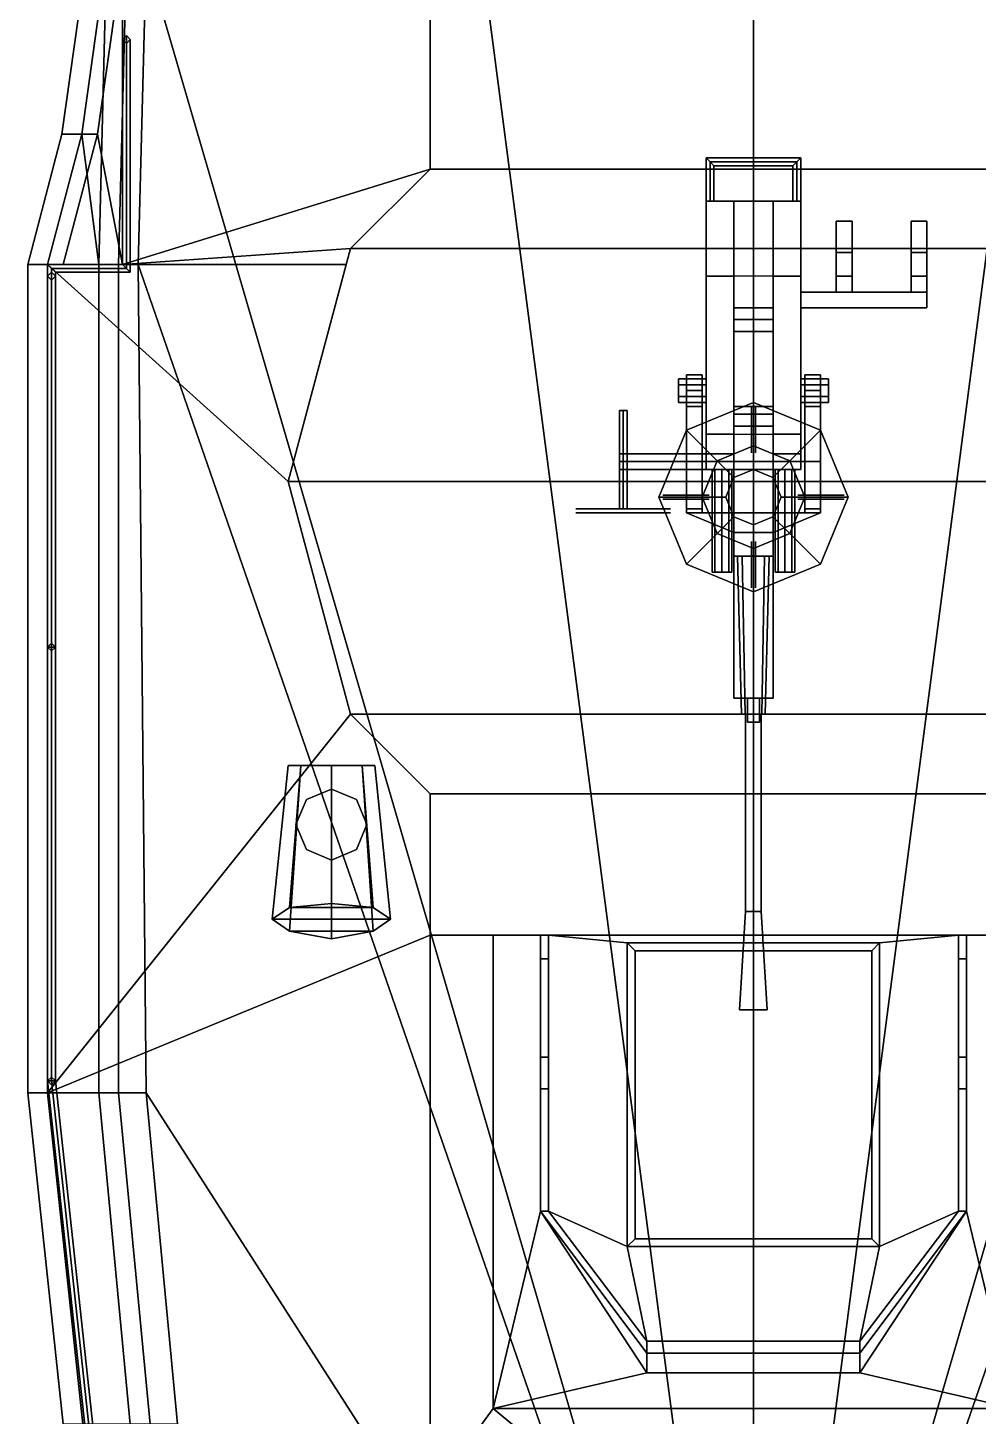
# Model space of a CAD drawing. Header units: millimetres. Extents: x -1.8 to 1.8, y -7.4 to 10.2.
# Drawn here: x -1.84 to 0.57, y -4.04 to -0.52 of the extents above; entities that cross this region are included whole.
import ezdxf

# ---------------------------------------------------------------- set-up
doc = ezdxf.new("R2010")
doc.units = ezdxf.units.MM
for name, color, linetype in [('barrel', 1, 'Continuous'), ('deck', 2, 'Continuous'), ('railings', 6, 'Continuous'), ('sleeve', 5, 'Continuous'), ('superstructure', 3, 'Continuous'), ('turret', 2, 'Continuous')]:
    doc.layers.add(name, color=color, linetype=linetype)

msp = doc.modelspace()

# ---------------------------------------------------------------- linework, layer by layer
for points in [[(0, 6.85, -0.4), (0, -5.62, -0.63), (0, -5.62, -0.63), (-1.39, 5.03, -0.35)], [(0, -5.62, -0.63), (0, -5.62, -0.63), (0, 6.85, -0.4), (1.39, 5.03, -0.35)], [(-1.39, 5.03, -0.35), (0, -5.62, -0.63), (0, -5.62, -0.63), (-1.54, -0.34, -0.31)], [(0, -5.62, -0.63), (0, -5.62, -0.63), (1.39, 5.03, -0.35), (1.54, -0.34, -0.31)], [(-1.69, -0.34, 0.71), (-1.7533, -0.79, 0.82), (-1.7033, -0.79, 0.85), (-1.64, -0.34, 0.74)], [(-1.69, -0.34, 0.68), (-1.7533, -0.79, 0.79), (-1.7533, -0.79, 0.82), (-1.69, -0.34, 0.71)], [(-1.64, -0.34, 0.65), (-1.7033, -0.79, 0.76), (-1.7533, -0.79, 0.79), (-1.69, -0.34, 0.68)], [(-1.64, -0.34, 0.65), (-1.66, -1.12, 0.65), (-1.66, -1.12, 0.65), (-1.7033, -0.79, 0.76)], [(-1.7033, -0.79, 0.85), (-1.6633, -0.79, 0.85), (-1.6, -0.34, 0.74), (-1.64, -0.34, 0.74)], [(-1.6633, -0.79, 0.85), (-1.6, -1.12, 0.74), (-1.6, -0.34, 0.74)], [(-1.64, -0.34, 0.65), (-1.59, -0.34), (-1.61, -1.12), (-1.66, -1.12, 0.65)], [(-1.59, -0.34), (-1.54, -0.34, -0.31), (-1.56, -1.12, -0.3), (-1.61, -1.12)], [(-1.54, -0.34, -0.31), (0, -5.62, -0.63), (0, -5.62, -0.63), (-1.56, -1.12, -0.3)], [(0, -5.62, -0.63), (0, -5.62, -0.63), (1.54, -0.34, -0.31), (1.56, -1.12, -0.3)], [(-1.7533, -0.79, 0.82), (-1.84, -1.12, 1.04), (-1.79, -1.12, 1.07), (-1.7033, -0.79, 0.85)], [(-1.7033, -0.79, 0.76), (-1.79, -1.12, 0.98), (-1.84, -1.12, 1.01), (-1.7533, -0.79, 0.79)], [(-1.7533, -0.79, 0.79), (-1.84, -1.12, 1.01), (-1.84, -1.12, 1.04), (-1.7533, -0.79, 0.82)], [(-1.7033, -0.79, 0.76), (-1.66, -1.12, 0.65), (-1.66, -1.12, 0.65), (-1.79, -1.12, 0.98)], [(-1.79, -1.12, 1.07), (-1.75, -1.12, 1.07), (-1.6633, -0.79, 0.85), (-1.7033, -0.79, 0.85)], [(-1.75, -1.12, 1.07), (-1.6, -1.12, 0.74), (-1.6, -1.12, 0.74), (-1.6633, -0.79, 0.85)], [(-1.84, -1.12, 1.04), (-1.84, -3.22, 1.04), (-1.79, -3.22, 1.07), (-1.79, -1.12, 1.07)], [(-1.84, -1.12, 1.01), (-1.84, -3.22, 1.01), (-1.84, -3.22, 1.04), (-1.84, -1.12, 1.04)], [(-1.79, -1.12, 0.98), (-1.79, -3.22, 0.98), (-1.84, -3.22, 1.01), (-1.84, -1.12, 1.01)], [(-1.66, -1.12, 0.65), (-1.66, -3.22, 0.65), (-1.79, -3.22, 0.98), (-1.79, -1.12, 0.98)], [(-1.61, -1.12), (-1.61, -3.22), (-1.66, -3.22, 0.65), (-1.66, -1.12, 0.65)], [(-1.56, -1.12, -0.3), (-1.54, -3.22, -0.17), (-1.61, -3.22), (-1.61, -1.12)], [(0, -5.62, -0.63), (0, -5.62, -0.63), (-1.54, -3.22, -0.17), (-1.56, -1.12, -0.3)], [(1.54, -3.22, -0.17), (0, -5.62, -0.63), (0, -5.62, -0.63), (1.56, -1.12, -0.3)], [(-1.79, -3.22, 0.98), (-1.7, -4.06, 0.98), (-1.75, -4.06, 1.01), (-1.84, -3.22, 1.01)], [(-1.84, -3.22, 1.01), (-1.75, -4.06, 1.01), (-1.75, -4.06, 1.04), (-1.84, -3.22, 1.04)], [(-1.84, -3.22, 1.04), (-1.75, -4.06, 1.04), (-1.7, -4.06, 1.07), (-1.79, -3.22, 1.07)], [(-1.79, -3.22, 0.98), (-1.66, -3.22, 0.65), (-1.58, -4.06, 0.65), (-1.7, -4.06, 0.98)], [(-1.66, -3.22, 0.65), (-1.61, -3.22), (-1.53, -4.06), (-1.58, -4.06, 0.65)], [(-1.61, -3.22), (-1.54, -3.22, -0.17), (-1.46, -4.06, -0.12), (-1.53, -4.06)], [(-1.54, -3.22, -0.17), (0, -5.62, -0.63), (0, -5.62, -0.63), (-1.46, -4.06, -0.12)], [(0, -5.62, -0.63), (0, -5.62, -0.63), (1.54, -3.22, -0.17), (1.46, -4.06, -0.12)]]:
    msp.add_3dface(points)
at = {"layer": 'barrel'}
for points in [[(0, -2.26, 2.67), (-0.02, -2.26, 2.65), (-0.02, -2.76, 2.65), (0, -2.76, 2.67)], [(-0.02, -2.26, 2.65), (0, -2.26, 2.63), (0, -2.76, 2.63), (-0.02, -2.76, 2.65)], [(0.02, -2.26, 2.65), (0, -2.26, 2.67), (0, -2.76, 2.67), (0.02, -2.76, 2.65)], [(0, -2.26, 2.63), (0.02, -2.26, 2.65), (0.02, -2.76, 2.65), (0, -2.76, 2.63)], [(0, -2.76, 2.67), (-0.02, -2.76, 2.65), (-0.035, -3.01, 2.65), (0, -3.01, 2.685)], [(-0.02, -2.76, 2.65), (0, -2.76, 2.63), (0, -3.01, 2.615), (-0.035, -3.01, 2.65)], [(0.02, -2.76, 2.65), (0, -2.76, 2.67), (0, -3.01, 2.685), (0.035, -3.01, 2.65)], [(0, -2.76, 2.63), (0.02, -2.76, 2.65), (0.035, -3.01, 2.65), (0, -3.01, 2.615)], [(0, -3.01, 2.685), (-0.035, -3.01, 2.65), (0, -3.01, 2.615), (0.035, -3.01, 2.65)]]:
    msp.add_3dface(points, dxfattribs=at)
at = {"layer": 'deck'}
for points in [[(-0.82, -0.8781, 0.74), (-0.82, -0.34, 0.74), (-1.6, -0.34, 0.74), (-1.6, -1.12, 0.74)], [(-1.0219, -1.08, 0.74), (-0.82, -0.8781, 0.74), (-1.6, -1.12, 0.74)], [(-1.0326, -1.12, 0.74), (-1.0219, -1.08, 0.74), (-1.6, -1.12, 0.74)], [(-1.18, -1.67, 1.07), (-1.0326, -1.12, 1.07), (-1.79, -1.12, 1.07)], [(-1.0219, -2.26, 1.07), (-1.18, -1.67, 1.07), (-1.79, -1.12, 1.07), (-1.79, -3.22, 1.07)], [(-0.82, -2.82, 1.07), (-0.82, -2.4619, 1.07), (-1.0219, -2.26, 1.07), (-1.79, -3.22, 1.07)], [(-0.82, -4.24, 1.07), (-0.82, -2.82, 1.07), (-1.79, -3.22, 1.07), (-1.7, -4.06, 1.07)]]:
    msp.add_3dface(points, dxfattribs=at)
at = {"layer": 'railings'}
for points in [[(-1.6, -1.12, 1.72), (-1.59, -1.12, 1.73), (-1.59, -0.54, 1.39), (-1.6, -0.55, 1.38)], [(-1.59, -0.54, 0.74), (-1.6, -0.55, 0.74), (-1.6, -0.55, 1.38), (-1.59, -0.54, 1.39)], [(-1.59, -1.12, 1.71), (-1.6, -1.12, 1.72), (-1.6, -0.55, 1.38), (-1.59, -0.56, 1.37)], [(-1.6, -0.55, 0.74), (-1.59, -0.56, 0.74), (-1.59, -0.56, 1.37), (-1.6, -0.55, 1.38)], [(-1.59, -1.12, 1.73), (-1.58, -1.12, 1.72), (-1.58, -0.55, 1.38), (-1.59, -0.54, 1.39)], [(-1.58, -0.55, 0.74), (-1.59, -0.54, 0.74), (-1.59, -0.54, 1.39), (-1.58, -0.55, 1.38)], [(-1.58, -1.12, 1.72), (-1.59, -1.12, 1.71), (-1.59, -0.56, 1.37), (-1.58, -0.55, 1.38)], [(-1.59, -0.56, 0.74), (-1.58, -0.55, 0.74), (-1.58, -0.55, 1.38), (-1.59, -0.56, 1.37)], [(-1.6, -1.12, 1.72), (-1.59, -1.13, 1.71), (-1.78, -1.13, 1.71), (-1.79, -1.12, 1.72)], [(-1.59, -1.13, 1.73), (-1.6, -1.12, 1.72), (-1.79, -1.12, 1.72), (-1.78, -1.13, 1.73)], [(-1.78, -2.09, 1.71), (-1.79, -2.09, 1.72), (-1.79, -1.12, 1.72), (-1.78, -1.13, 1.71)], [(-1.79, -2.09, 1.72), (-1.78, -2.09, 1.73), (-1.78, -1.13, 1.73), (-1.79, -1.12, 1.72)], [(-1.6, -1.12, 1.72), (-1.59, -1.12, 1.71), (-1.59, -1.13, 1.71), (-1.6, -1.12, 1.72)], [(-1.59, -1.12, 1.73), (-1.6, -1.12, 1.72), (-1.6, -1.12, 1.72), (-1.59, -1.13, 1.73)], [(-1.59, -1.12, 1.71), (-1.58, -1.12, 1.72), (-1.58, -1.14, 1.72), (-1.59, -1.13, 1.71)], [(-1.58, -1.12, 1.72), (-1.59, -1.12, 1.73), (-1.59, -1.13, 1.73), (-1.58, -1.14, 1.72)], [(-1.78, -1.14, 1.07), (-1.79, -1.15, 1.07), (-1.79, -1.15, 1.72), (-1.78, -1.14, 1.72)], [(-1.79, -1.15, 1.07), (-1.78, -1.16, 1.07), (-1.78, -1.16, 1.72), (-1.79, -1.15, 1.72)], [(-1.59, -1.13, 1.71), (-1.58, -1.14, 1.72), (-1.77, -1.14, 1.72), (-1.78, -1.13, 1.71)], [(-1.58, -1.14, 1.72), (-1.59, -1.13, 1.73), (-1.78, -1.13, 1.73), (-1.77, -1.14, 1.72)], [(-1.77, -2.09, 1.72), (-1.78, -2.09, 1.71), (-1.78, -1.13, 1.71), (-1.77, -1.14, 1.72)], [(-1.78, -2.09, 1.73), (-1.77, -2.09, 1.72), (-1.77, -1.14, 1.72), (-1.78, -1.13, 1.73)], [(-1.77, -1.15, 1.07), (-1.78, -1.14, 1.07), (-1.78, -1.14, 1.72), (-1.77, -1.15, 1.72)], [(-1.78, -1.16, 1.07), (-1.77, -1.15, 1.07), (-1.77, -1.15, 1.72), (-1.78, -1.16, 1.72)], [(-1.78, -2.08, 1.07), (-1.79, -2.09, 1.07), (-1.79, -2.09, 1.72), (-1.78, -2.08, 1.72)], [(-1.79, -2.09, 1.07), (-1.78, -2.1, 1.07), (-1.78, -2.1, 1.72), (-1.79, -2.09, 1.72)], [(-1.78, -3.19, 1.71), (-1.79, -3.19, 1.72), (-1.79, -2.09, 1.72), (-1.78, -2.09, 1.71)], [(-1.79, -3.19, 1.72), (-1.78, -3.19, 1.73), (-1.78, -2.09, 1.73), (-1.79, -2.09, 1.72)], [(-1.77, -2.09, 1.07), (-1.78, -2.08, 1.07), (-1.78, -2.08, 1.72), (-1.77, -2.09, 1.72)], [(-1.78, -2.1, 1.07), (-1.77, -2.09, 1.07), (-1.77, -2.09, 1.72), (-1.78, -2.1, 1.72)], [(-1.77, -3.19, 1.72), (-1.78, -3.19, 1.71), (-1.78, -2.09, 1.71), (-1.77, -2.09, 1.72)], [(-1.78, -3.19, 1.73), (-1.77, -3.19, 1.72), (-1.77, -2.09, 1.72), (-1.78, -2.09, 1.73)], [(-1.78, -3.18, 1.07), (-1.79, -3.19, 1.07), (-1.79, -3.19, 1.72), (-1.78, -3.18, 1.72)], [(-1.79, -3.19, 1.07), (-1.78, -3.2, 1.07), (-1.78, -3.2, 1.72), (-1.79, -3.19, 1.72)], [(-1.68, -4.11, 1.71), (-1.69, -4.11, 1.72), (-1.79, -3.19, 1.72), (-1.78, -3.19, 1.71)], [(-1.69, -4.11, 1.72), (-1.68, -4.11, 1.73), (-1.78, -3.19, 1.73), (-1.79, -3.19, 1.72)], [(-1.77, -3.19, 1.07), (-1.78, -3.18, 1.07), (-1.78, -3.18, 1.72), (-1.77, -3.19, 1.72)], [(-1.78, -3.2, 1.07), (-1.77, -3.19, 1.07), (-1.77, -3.19, 1.72), (-1.78, -3.2, 1.72)], [(-1.67, -4.11, 1.72), (-1.68, -4.11, 1.71), (-1.78, -3.19, 1.71), (-1.77, -3.19, 1.72)], [(-1.68, -4.11, 1.73), (-1.67, -4.11, 1.72), (-1.77, -3.19, 1.72), (-1.78, -3.19, 1.73)]]:
    msp.add_3dface(points, dxfattribs=at)
at = {"layer": 'sleeve'}
for points in [[(-0.11, -0.86, 2.63), (-0.12, -0.85, 2.62), (-0.12, -0.96, 2.54), (-0.11, -0.96, 2.55)], [(-0.12, -0.85, 2.62), (-0.11, -0.86, 2.61), (-0.11, -0.96, 2.53), (-0.12, -0.96, 2.54)], [(0.11, -0.86, 2.63), (0.12, -0.85, 2.62), (-0.12, -0.85, 2.62), (-0.11, -0.86, 2.63)], [(0.12, -0.85, 2.62), (0.11, -0.86, 2.61), (-0.11, -0.86, 2.61), (-0.12, -0.85, 2.62)], [(-0.1, -0.87, 2.62), (-0.11, -0.86, 2.63), (-0.11, -0.96, 2.55), (-0.1, -0.96, 2.54)], [(-0.11, -0.86, 2.61), (-0.1, -0.87, 2.62), (-0.1, -0.96, 2.54), (-0.11, -0.96, 2.53)], [(0.1, -0.87, 2.62), (0.11, -0.86, 2.63), (-0.11, -0.86, 2.63), (-0.1, -0.87, 2.62)], [(0.11, -0.86, 2.61), (0.1, -0.87, 2.62), (-0.1, -0.87, 2.62), (-0.11, -0.86, 2.61)], [(0.11, -0.86, 2.63), (0.1, -0.87, 2.62), (0.1, -0.96, 2.54), (0.11, -0.96, 2.55)], [(0.1, -0.87, 2.62), (0.11, -0.86, 2.61), (0.11, -0.96, 2.53), (0.1, -0.96, 2.54)], [(0.12, -0.85, 2.62), (0.11, -0.86, 2.63), (0.11, -0.96, 2.55), (0.12, -0.96, 2.54)], [(0.11, -0.86, 2.61), (0.12, -0.85, 2.62), (0.12, -0.96, 2.54), (0.11, -0.96, 2.53)], [(-0.12, -0.96, 2.53), (-0.12, -1.64, 2.53), (-0.12, -1.64, 2.6), (-0.12, -0.96, 2.6)], [(0.12, -0.96, 2.69), (0.12, -0.96, 2.53), (-0.12, -0.96, 2.53), (-0.12, -0.96, 2.69)], [(0.12, -0.96, 2.53), (0.12, -1.64, 2.53), (-0.12, -1.64, 2.53), (-0.12, -0.96, 2.53)], [(-0.12, -0.96, 2.6), (-0.12, -1.15, 2.6), (-0.12, -1.15, 2.69), (-0.12, -0.96, 2.69)], [(-0.12, -0.96, 2.69), (-0.12, -1.15, 2.69), (-0.05, -1.15, 2.69), (-0.05, -0.96, 2.69)], [(-0.05, -0.96, 2.69), (-0.05, -1.64, 2.69), (0.05, -1.64, 2.69), (0.05, -0.96, 2.69)], [(0.05, -0.96, 2.69), (0.05, -1.15, 2.69), (0.12, -1.15, 2.69), (0.12, -0.96, 2.69)], [(0.12, -1.64, 2.6), (0.12, -1.64, 2.53), (0.12, -0.96, 2.53), (0.12, -0.96, 2.6)], [(0.12, -1.15, 2.69), (0.12, -1.15, 2.6), (0.12, -0.96, 2.6), (0.12, -0.96, 2.69)], [(0.21, -1.01, 2.79), (0.21, -1.09, 2.74), (0.21, -1.09, 2.8), (0.21, -1.01, 2.83)], [(0.25, -1.01, 2.83), (0.25, -1.01, 2.79), (0.21, -1.01, 2.79), (0.21, -1.01, 2.83)], [(0.25, -1.01, 2.79), (0.25, -1.09, 2.74), (0.21, -1.09, 2.74), (0.21, -1.01, 2.79)], [(0.21, -1.01, 2.83), (0.21, -1.09, 2.8), (0.25, -1.09, 2.8), (0.25, -1.01, 2.83)], [(0.25, -1.09, 2.8), (0.25, -1.09, 2.74), (0.25, -1.01, 2.79), (0.25, -1.01, 2.83)], [(0.44, -1.01, 2.83), (0.44, -1.01, 2.79), (0.4, -1.01, 2.79), (0.4, -1.01, 2.83)], [(0.44, -1.01, 2.79), (0.44, -1.09, 2.74), (0.4, -1.09, 2.74), (0.4, -1.01, 2.79)], [(0.4, -1.01, 2.79), (0.4, -1.09, 2.74), (0.4, -1.09, 2.8), (0.4, -1.01, 2.83)], [(0.4, -1.01, 2.83), (0.4, -1.09, 2.8), (0.44, -1.09, 2.8), (0.44, -1.01, 2.83)], [(0.44, -1.09, 2.8), (0.44, -1.09, 2.74), (0.44, -1.01, 2.79), (0.44, -1.01, 2.83)], [(0.21, -1.09, 2.74), (0.21, -1.15, 2.66), (0.21, -1.15, 2.73), (0.21, -1.09, 2.8)], [(0.25, -1.09, 2.74), (0.25, -1.15, 2.66), (0.21, -1.15, 2.66), (0.21, -1.09, 2.74)], [(0.21, -1.09, 2.8), (0.21, -1.15, 2.73), (0.25, -1.15, 2.73), (0.25, -1.09, 2.8)], [(0.25, -1.15, 2.73), (0.25, -1.15, 2.66), (0.25, -1.09, 2.74), (0.25, -1.09, 2.8)], [(0.44, -1.09, 2.74), (0.44, -1.15, 2.66), (0.4, -1.15, 2.66), (0.4, -1.09, 2.74)], [(0.4, -1.09, 2.74), (0.4, -1.15, 2.66), (0.4, -1.15, 2.73), (0.4, -1.09, 2.8)], [(0.4, -1.09, 2.8), (0.4, -1.15, 2.73), (0.44, -1.15, 2.73), (0.44, -1.09, 2.8)], [(0.44, -1.15, 2.73), (0.44, -1.15, 2.66), (0.44, -1.09, 2.74), (0.44, -1.09, 2.8)], [(-0.12, -1.15, 2.6), (-0.12, -1.55, 2.6), (0.12, -1.55, 2.6), (0.12, -1.15, 2.6)], [(-0.12, -1.15, 2.69), (-0.12, -1.15, 2.6), (-0.05, -1.15, 2.6), (-0.05, -1.15, 2.69)], [(-0.05, -1.15, 2.6), (-0.05, -1.55, 2.6), (-0.05, -1.5875, 2.69), (-0.05, -1.15, 2.69)], [(0.05, -1.15, 2.69), (0.05, -1.15, 2.6), (0.12, -1.15, 2.6), (0.12, -1.15, 2.69)], [(0.05, -1.5875, 2.69), (0.05, -1.55, 2.6), (0.05, -1.15, 2.6), (0.05, -1.15, 2.69)], [(0.21, -1.15, 2.66), (0.21, -1.19, 2.59), (0.21, -1.19, 2.66), (0.21, -1.15, 2.73)], [(0.25, -1.15, 2.66), (0.25, -1.19, 2.59), (0.21, -1.19, 2.59), (0.21, -1.15, 2.66)], [(0.21, -1.15, 2.73), (0.21, -1.19, 2.66), (0.25, -1.19, 2.66), (0.25, -1.15, 2.73)], [(0.25, -1.19, 2.66), (0.25, -1.19, 2.59), (0.25, -1.15, 2.66), (0.25, -1.15, 2.73)], [(0.44, -1.15, 2.66), (0.44, -1.19, 2.59), (0.4, -1.19, 2.59), (0.4, -1.15, 2.66)], [(0.4, -1.15, 2.66), (0.4, -1.19, 2.59), (0.4, -1.19, 2.66), (0.4, -1.15, 2.73)], [(0.4, -1.15, 2.73), (0.4, -1.19, 2.66), (0.44, -1.19, 2.66), (0.44, -1.15, 2.73)], [(0.44, -1.19, 2.66), (0.44, -1.19, 2.59), (0.44, -1.15, 2.66), (0.44, -1.15, 2.73)], [(0.4, -1.19, 2.66), (0.4, -1.19, 2.59), (0.12, -1.19, 2.59), (0.12, -1.19, 2.66)], [(0.44, -1.19, 2.59), (0.44, -1.23, 2.59), (0.12, -1.23, 2.59), (0.12, -1.19, 2.59)], [(0.12, -1.19, 2.66), (0.12, -1.23, 2.66), (0.44, -1.23, 2.66), (0.44, -1.19, 2.66)], [(0.44, -1.23, 2.66), (0.44, -1.23, 2.59), (0.44, -1.19, 2.59), (0.44, -1.19, 2.66)], [(-0.05, -1.23, 2.69), (-0.05, -1.48, 2.69), (-0.05, -1.48, 2.78), (-0.05, -1.23, 2.78)], [(0.05, -1.23, 2.78), (0.05, -1.23, 2.69), (-0.05, -1.23, 2.69), (-0.05, -1.23, 2.78)], [(-0.05, -1.23, 2.78), (-0.05, -1.48, 2.78), (-0.05, -1.5, 2.87), (-0.05, -1.26, 2.91)], [(0.05, -1.26, 2.91), (0.05, -1.23, 2.78), (-0.05, -1.23, 2.78), (-0.05, -1.26, 2.91)], [(0.05, -1.48, 2.78), (0.05, -1.48, 2.69), (0.05, -1.23, 2.69), (0.05, -1.23, 2.78)], [(0.05, -1.5, 2.87), (0.05, -1.48, 2.78), (0.05, -1.23, 2.78), (0.05, -1.26, 2.91)], [(0.12, -1.23, 2.66), (0.12, -1.23, 2.59), (0.44, -1.23, 2.59), (0.44, -1.23, 2.66)], [(-0.05, -1.26, 2.91), (-0.05, -1.5, 2.87), (-0.05, -1.53, 2.97), (-0.05, -1.29, 3.03)], [(0.05, -1.29, 3.03), (0.05, -1.26, 2.91), (-0.05, -1.26, 2.91), (-0.05, -1.29, 3.03)], [(0.05, -1.53, 2.97), (0.05, -1.5, 2.87), (0.05, -1.26, 2.91), (0.05, -1.29, 3.03)], [(-0.05, -1.29, 3.03), (-0.05, -1.53, 2.97), (0.05, -1.53, 2.97), (0.05, -1.29, 3.03)], [(-0.12, -1.425, 2.676), (-0.12, -1.41, 2.65), (-0.19, -1.41, 2.65), (-0.19, -1.425, 2.676)], [(-0.12, -1.41, 2.65), (-0.12, -1.425, 2.624), (-0.19, -1.425, 2.624), (-0.19, -1.41, 2.65)], [(-0.19, -1.455, 2.676), (-0.19, -1.425, 2.676), (-0.19, -1.41, 2.65), (-0.19, -1.47, 2.65)], [(-0.19, -1.47, 2.65), (-0.19, -1.41, 2.65), (-0.19, -1.425, 2.624), (-0.19, -1.455, 2.624)], [(-0.12, -1.455, 2.676), (-0.12, -1.425, 2.676), (-0.19, -1.425, 2.676), (-0.19, -1.455, 2.676)], [(-0.12, -1.425, 2.624), (-0.12, -1.455, 2.624), (-0.19, -1.455, 2.624), (-0.19, -1.425, 2.624)], [(0.12, -1.425, 2.624), (0.12, -1.41, 2.65), (0.19, -1.41, 2.65), (0.19, -1.425, 2.624)], [(0.12, -1.41, 2.65), (0.12, -1.425, 2.676), (0.19, -1.425, 2.676), (0.19, -1.41, 2.65)], [(0.12, -1.455, 2.624), (0.12, -1.425, 2.624), (0.19, -1.425, 2.624), (0.19, -1.455, 2.624)], [(0.12, -1.425, 2.676), (0.12, -1.455, 2.676), (0.19, -1.455, 2.676), (0.19, -1.425, 2.676)], [(0.19, -1.41, 2.65), (0.19, -1.47, 2.65), (0.19, -1.455, 2.624), (0.19, -1.425, 2.624)], [(0.19, -1.425, 2.676), (0.19, -1.455, 2.676), (0.19, -1.47, 2.65), (0.19, -1.41, 2.65)], [(-0.12, -1.47, 2.65), (-0.12, -1.455, 2.676), (-0.19, -1.455, 2.676), (-0.19, -1.47, 2.65)], [(-0.12, -1.455, 2.624), (-0.12, -1.47, 2.65), (-0.19, -1.47, 2.65), (-0.19, -1.455, 2.624)], [(0.12, -1.47, 2.65), (0.12, -1.455, 2.624), (0.19, -1.455, 2.624), (0.19, -1.47, 2.65)], [(0.12, -1.455, 2.676), (0.12, -1.47, 2.65), (0.19, -1.47, 2.65), (0.19, -1.455, 2.676)], [(-0.33, -1.49, 2.71), (-0.34, -1.49, 2.7), (-0.34, -1.74, 2.7), (-0.33, -1.74, 2.71)], [(-0.34, -1.49, 2.7), (-0.33, -1.49, 2.69), (-0.33, -1.74, 2.69), (-0.34, -1.74, 2.7)], [(-0.32, -1.49, 2.7), (-0.33, -1.49, 2.71), (-0.33, -1.74, 2.71), (-0.32, -1.74, 2.7)], [(-0.33, -1.49, 2.69), (-0.32, -1.49, 2.7), (-0.32, -1.74, 2.7), (-0.33, -1.74, 2.69)], [(-0.05, -1.48, 2.78), (-0.05, -1.48, 2.69), (0.05, -1.48, 2.69), (0.05, -1.48, 2.78)], [(-0.05, -1.5, 2.87), (-0.05, -1.48, 2.78), (0.05, -1.48, 2.78), (0.05, -1.5, 2.87)], [(-0.05, -1.53, 2.97), (-0.05, -1.5, 2.87), (0.05, -1.5, 2.87), (0.05, -1.53, 2.97)], [(-0.12, -1.55, 2.6), (-0.12, -1.64, 2.6), (-0.12, -1.64, 2.72), (-0.12, -1.6, 2.72)], [(-0.05, -1.6, 2.72), (-0.05, -1.55, 2.6), (-0.12, -1.55, 2.6), (-0.12, -1.6, 2.72)], [(0.12, -1.6, 2.72), (0.12, -1.55, 2.6), (0.05, -1.55, 2.6), (0.05, -1.6, 2.72)], [(0.12, -1.64, 2.72), (0.12, -1.64, 2.6), (0.12, -1.55, 2.6), (0.12, -1.6, 2.72)], [(-0.12, -1.62, 2.72), (-0.12, -1.6, 2.7), (-0.34, -1.6, 2.7), (-0.34, -1.62, 2.72)], [(-0.12, -1.6, 2.7), (-0.12, -1.62, 2.68), (-0.34, -1.62, 2.68), (-0.34, -1.6, 2.7)], [(-0.12, -1.6, 2.72), (-0.12, -1.64, 2.72), (-0.05, -1.64, 2.72), (-0.05, -1.6, 2.72)], [(-0.05, -1.64, 2.72), (-0.05, -1.64, 2.69), (-0.05, -1.5875, 2.69), (-0.05, -1.6, 2.72)], [(0.05, -1.5875, 2.69), (0.05, -1.64, 2.69), (0.05, -1.64, 2.72), (0.05, -1.6, 2.72)], [(0.05, -1.6, 2.72), (0.05, -1.64, 2.72), (0.12, -1.64, 2.72), (0.12, -1.6, 2.72)], [(-0.12, -1.64, 2.7), (-0.12, -1.62, 2.72), (-0.34, -1.62, 2.72), (-0.34, -1.64, 2.7)], [(-0.12, -1.62, 2.68), (-0.12, -1.64, 2.7), (-0.34, -1.64, 2.7), (-0.34, -1.62, 2.68)], [(-0.32, -1.64, 2.7), (-0.32, -1.62, 2.68), (-0.34, -1.62, 2.68), (-0.34, -1.64, 2.7)], [(-0.05, -1.64, 2.69), (-0.12, -1.64, 2.53), (0.12, -1.64, 2.53), (0.05, -1.64, 2.69)], [(-0.12, -1.64, 2.72), (-0.12, -1.64, 2.53), (-0.05, -1.64, 2.69), (-0.05, -1.64, 2.72)], [(-0.0977, -1.64, 2.5877), (-0.105, -1.64, 2.57), (-0.105, -1.9, 2.57), (-0.0977, -1.9, 2.5877)], [(-0.105, -1.64, 2.57), (-0.0977, -1.64, 2.5523), (-0.0977, -1.9, 2.5523), (-0.105, -1.9, 2.57)], [(-0.08, -1.64, 2.595), (-0.0977, -1.64, 2.5877), (-0.0977, -1.9, 2.5877), (-0.08, -1.9, 2.595)], [(-0.0977, -1.64, 2.5523), (-0.08, -1.64, 2.545), (-0.08, -1.9, 2.545), (-0.0977, -1.9, 2.5523)], [(-0.0623, -1.64, 2.5877), (-0.08, -1.64, 2.595), (-0.08, -1.9, 2.595), (-0.0623, -1.9, 2.5877)], [(-0.08, -1.64, 2.545), (-0.0623, -1.64, 2.5523), (-0.0623, -1.9, 2.5523), (-0.08, -1.9, 2.545)], [(-0.055, -1.64, 2.57), (-0.0623, -1.64, 2.5877), (-0.0623, -1.9, 2.5877), (-0.055, -1.9, 2.57)], [(-0.0623, -1.64, 2.5523), (-0.055, -1.64, 2.57), (-0.055, -1.9, 2.57), (-0.0623, -1.9, 2.5523)], [(-0.05, -1.64, 2.53), (-0.05, -2.22, 2.57), (-0.05, -2.22, 2.63), (-0.05, -1.64, 2.63)], [(0.05, -1.64, 2.53), (0.05, -2.22, 2.57), (-0.05, -2.22, 2.57), (-0.05, -1.64, 2.53)], [(-0.05, -1.64, 2.63), (-0.05, -2.22, 2.63), (0.05, -2.22, 2.63), (0.05, -1.64, 2.63)], [(-0.05, -1.64, 2.63), (-0.05, -1.86, 2.63), (-0.05, -1.86, 2.69), (-0.05, -1.64, 2.69)], [(0.05, -1.64, 2.69), (0.05, -1.64, 2.63), (-0.05, -1.64, 2.63), (-0.05, -1.64, 2.69)], [(0.05, -1.64, 2.63), (0.05, -1.86, 2.63), (-0.05, -1.86, 2.63), (-0.05, -1.64, 2.63)], [(-0.05, -1.64, 2.69), (-0.05, -1.86, 2.69), (0.05, -1.86, 2.69), (0.05, -1.64, 2.69)], [(0.05, -1.64, 2.72), (0.05, -1.64, 2.69), (0.12, -1.64, 2.53), (0.12, -1.64, 2.72)], [(0.05, -2.22, 2.63), (0.05, -2.22, 2.57), (0.05, -1.64, 2.53), (0.05, -1.64, 2.63)], [(0.05, -1.86, 2.69), (0.05, -1.86, 2.63), (0.05, -1.64, 2.63), (0.05, -1.64, 2.69)], [(0.0623, -1.64, 2.5877), (0.055, -1.64, 2.57), (0.055, -1.9, 2.57), (0.0623, -1.9, 2.5877)], [(0.055, -1.64, 2.57), (0.0623, -1.64, 2.5523), (0.0623, -1.9, 2.5523), (0.055, -1.9, 2.57)], [(0.08, -1.64, 2.595), (0.0623, -1.64, 2.5877), (0.0623, -1.9, 2.5877), (0.08, -1.9, 2.595)], [(0.0623, -1.64, 2.5523), (0.08, -1.64, 2.545), (0.08, -1.9, 2.545), (0.0623, -1.9, 2.5523)], [(0.0977, -1.64, 2.5877), (0.08, -1.64, 2.595), (0.08, -1.9, 2.595), (0.0977, -1.9, 2.5877)], [(0.08, -1.64, 2.545), (0.0977, -1.64, 2.5523), (0.0977, -1.9, 2.5523), (0.08, -1.9, 2.545)], [(0.105, -1.64, 2.57), (0.0977, -1.64, 2.5877), (0.0977, -1.9, 2.5877), (0.105, -1.9, 2.57)], [(0.0977, -1.64, 2.5523), (0.105, -1.64, 2.57), (0.105, -1.9, 2.57), (0.0977, -1.9, 2.5523)], [(-0.4149, -1.74, 2.8849), (-0.33, -1.74, 2.68), (-0.4149, -1.74, 2.7151), (-0.45, -1.74, 2.8)], [(-0.4149, -1.75, 2.8849), (-0.45, -1.75, 2.8), (-0.4149, -1.75, 2.7151), (-0.33, -1.75, 2.92)], [(-0.33, -1.74, 2.92), (-0.2451, -1.74, 2.7151), (-0.33, -1.74, 2.68), (-0.4149, -1.74, 2.8849)], [(-0.33, -1.75, 2.92), (-0.4149, -1.75, 2.7151), (-0.33, -1.75, 2.68), (-0.2451, -1.75, 2.8849)], [(-0.2451, -1.74, 2.8849), (-0.21, -1.74, 2.8), (-0.2451, -1.74, 2.7151), (-0.33, -1.74, 2.92)], [(-0.2451, -1.75, 2.8849), (-0.33, -1.75, 2.68), (-0.2451, -1.75, 2.7151), (-0.21, -1.75, 2.8)], [(-0.05, -1.86, 2.69), (-0.05, -1.86, 2.63), (0.05, -1.86, 2.63), (0.05, -1.86, 2.69)], [(-0.0283, -1.86, 2.6783), (-0.04, -1.86, 2.65), (-0.03, -2.26, 2.65), (-0.0212, -2.26, 2.6712)], [(-0.04, -1.86, 2.65), (-0.0283, -1.86, 2.6217), (-0.0212, -2.26, 2.6288), (-0.03, -2.26, 2.65)], [(0, -1.86, 2.69), (-0.0283, -1.86, 2.6783), (-0.0212, -2.26, 2.6712), (0, -2.26, 2.68)], [(-0.0283, -1.86, 2.6217), (0, -1.86, 2.61), (0, -2.26, 2.62), (-0.0212, -2.26, 2.6288)], [(0.0283, -1.86, 2.6783), (0, -1.86, 2.69), (0, -2.26, 2.68), (0.0212, -2.26, 2.6712)], [(0, -1.86, 2.61), (0.0283, -1.86, 2.6217), (0.0212, -2.26, 2.6288), (0, -2.26, 2.62)], [(0.04, -1.86, 2.65), (0.0283, -1.86, 2.6783), (0.0212, -2.26, 2.6712), (0.03, -2.26, 2.65)], [(0.0283, -1.86, 2.6217), (0.04, -1.86, 2.65), (0.03, -2.26, 2.65), (0.0212, -2.26, 2.6288)], [(-0.08, -1.9, 2.595), (-0.0977, -1.9, 2.5877), (-0.105, -1.9, 2.57), (-0.0623, -1.9, 2.5877)], [(-0.0623, -1.9, 2.5877), (-0.105, -1.9, 2.57), (-0.0977, -1.9, 2.5523), (-0.055, -1.9, 2.57)], [(-0.055, -1.9, 2.57), (-0.0977, -1.9, 2.5523), (-0.08, -1.9, 2.545), (-0.0623, -1.9, 2.5523)], [(0.08, -1.9, 2.595), (0.0623, -1.9, 2.5877), (0.055, -1.9, 2.57), (0.0977, -1.9, 2.5877)], [(0.0977, -1.9, 2.5877), (0.055, -1.9, 2.57), (0.0623, -1.9, 2.5523), (0.105, -1.9, 2.57)], [(0.105, -1.9, 2.57), (0.0623, -1.9, 2.5523), (0.08, -1.9, 2.545), (0.0977, -1.9, 2.5523)], [(-0.05, -2.22, 2.63), (-0.05, -2.22, 2.57), (0.05, -2.22, 2.57), (0.05, -2.22, 2.63)], [(0, -2.22, 2.605), (-0.015, -2.22, 2.59), (-0.015, -2.28, 2.59), (0, -2.28, 2.605)], [(-0.015, -2.22, 2.59), (0, -2.22, 2.575), (0, -2.28, 2.575), (-0.015, -2.28, 2.59)], [(0.015, -2.22, 2.59), (0, -2.22, 2.605), (0, -2.28, 2.605), (0.015, -2.28, 2.59)], [(0, -2.22, 2.575), (0.015, -2.22, 2.59), (0.015, -2.28, 2.59), (0, -2.28, 2.575)], [(-0.0212, -2.26, 2.6712), (-0.03, -2.26, 2.65), (0.0212, -2.26, 2.6288), (0.03, -2.26, 2.65)], [(-0.03, -2.26, 2.65), (-0.0212, -2.26, 2.6288), (0, -2.26, 2.62), (0.0212, -2.26, 2.6288)], [(0, -2.26, 2.68), (-0.0212, -2.26, 2.6712), (0.03, -2.26, 2.65), (0.0212, -2.26, 2.6712)], [(0, -2.28, 2.605), (-0.015, -2.28, 2.59), (0, -2.28, 2.575), (0.015, -2.28, 2.59)]]:
    msp.add_3dface(points, dxfattribs=at)
at = {"layer": 'superstructure'}
for points in [[(-0.82, -0.34, 0.74), (-0.82, -0.8781, 0.74), (-0.82, -0.8781, 1.67), (-0.82, -0.34, 1.67)], [(-0.82, -0.34, 1.67), (-0.82, -0.8781, 1.67), (0.82, -0.8781, 1.67), (0.82, -0.34, 1.67)], [(-0.82, -0.8781, 0.74), (-1.0219, -1.08, 0.74), (-1.0219, -1.08, 1.67), (-0.82, -0.8781, 1.67)], [(-0.82, -0.8781, 1.67), (-1.0219, -1.08, 1.67), (1.0219, -1.08, 1.67), (0.82, -0.8781, 1.67)], [(-1.0326, -1.12, 1.07), (-1.18, -1.67, 1.07), (-1.18, -1.67, 1.67), (-1.0219, -1.08, 1.67)], [(-1.0219, -1.08, 1.67), (-1.18, -1.67, 1.67), (1.18, -1.67, 1.67), (1.0219, -1.08, 1.67)], [(-1.0219, -1.08, 0.74), (-1.0326, -1.12, 0.74), (-1.0326, -1.12, 1.07), (-1.0219, -1.08, 1.67)], [(-1.0326, -1.12, 0.74), (-1.6, -1.12, 0.74), (-1.75, -1.12, 1.07), (-1.0326, -1.12, 1.07)], [(0, -1.47, 1.67), (-0.1697, -1.5403, 1.67), (-0.1697, -1.5403, 1.69), (0, -1.47, 1.69)], [(0, -1.47, 1.69), (-0.1697, -1.5403, 1.69), (-0.0919, -1.6181, 1.69), (0, -1.58, 1.69)], [(0.1697, -1.5403, 1.67), (0, -1.47, 1.67), (0, -1.47, 1.69), (0.1697, -1.5403, 1.69)], [(0.1697, -1.5403, 1.69), (0, -1.47, 1.69), (0, -1.58, 1.69), (0.0919, -1.6181, 1.69)], [(-0.005, -1.5976, 1.8076), (-0.005, -1.48, 1.69), (-0.005, -1.58, 1.69), (-0.005, -1.5976, 1.8076)], [(0.005, -1.5976, 1.8076), (0.005, -1.48, 1.69), (0.005, -1.58, 1.69), (0.005, -1.5976, 1.8076)], [(-0.1697, -1.5403, 1.67), (-0.24, -1.71, 1.67), (-0.24, -1.71, 1.69), (-0.1697, -1.5403, 1.69)], [(-0.1697, -1.5403, 1.69), (-0.24, -1.71, 1.69), (-0.13, -1.71, 1.69), (-0.0919, -1.6181, 1.69)], [(0.24, -1.71, 1.69), (0.1697, -1.5403, 1.69), (0.0919, -1.6181, 1.69), (0.13, -1.71, 1.69)], [(0.24, -1.71, 1.67), (0.1697, -1.5403, 1.67), (0.1697, -1.5403, 1.69), (0.24, -1.71, 1.69)], [(0, -1.58, 1.69), (-0.0919, -1.6181, 1.69), (-0.0495, -1.6605, 2.09), (0, -1.64, 2.09)], [(0.0919, -1.6181, 1.69), (0, -1.58, 1.69), (0, -1.64, 2.09), (0.0495, -1.6605, 2.09)], [(-0.0919, -1.6181, 1.69), (-0.13, -1.71, 1.69), (-0.07, -1.71, 2.09), (-0.0495, -1.6605, 2.09)], [(0.13, -1.71, 1.69), (0.0919, -1.6181, 1.69), (0.0495, -1.6605, 2.09), (0.07, -1.71, 2.09)], [(0, -1.64, 2.09), (-0.0495, -1.6605, 2.09), (-0.0495, -1.6605, 2.19), (0, -1.64, 2.19)], [(0.0495, -1.6605, 2.09), (0, -1.64, 2.09), (0, -1.64, 2.19), (0.0495, -1.6605, 2.19)], [(-1.18, -1.67, 1.07), (-1.0219, -2.26, 1.07), (-1.0219, -2.26, 1.67), (-1.18, -1.67, 1.67)], [(-1.18, -1.67, 1.67), (-1.0219, -2.26, 1.67), (1.0219, -2.26, 1.67), (1.18, -1.67, 1.67)], [(-0.0495, -1.6605, 2.09), (-0.07, -1.71, 2.09), (-0.07, -1.71, 2.19), (-0.0495, -1.6605, 2.19)], [(0.07, -1.71, 2.09), (0.0495, -1.6605, 2.09), (0.0495, -1.6605, 2.19), (0.07, -1.71, 2.19)], [(-0.24, -1.71, 1.67), (-0.1697, -1.8797, 1.67), (-0.1697, -1.8797, 1.69), (-0.24, -1.71, 1.69)], [(-0.24, -1.71, 1.69), (-0.1697, -1.8797, 1.69), (-0.0919, -1.8019, 1.69), (-0.13, -1.71, 1.69)], [(-0.1124, -1.705, 1.8076), (-0.23, -1.705, 1.69), (-0.13, -1.705, 1.69), (-0.1124, -1.705, 1.8076)], [(-0.1124, -1.715, 1.8076), (-0.23, -1.715, 1.69), (-0.13, -1.715, 1.69), (-0.1124, -1.715, 1.8076)], [(-0.13, -1.71, 1.69), (-0.0919, -1.8019, 1.69), (-0.0495, -1.7595, 2.09), (-0.07, -1.71, 2.09)], [(-0.07, -1.71, 2.09), (-0.0495, -1.7595, 2.09), (-0.0495, -1.7595, 2.19), (-0.07, -1.71, 2.19)], [(0.0919, -1.8019, 1.69), (0.13, -1.71, 1.69), (0.07, -1.71, 2.09), (0.0495, -1.7595, 2.09)], [(0.0495, -1.7595, 2.09), (0.07, -1.71, 2.09), (0.07, -1.71, 2.19), (0.0495, -1.7595, 2.19)], [(0.1697, -1.8797, 1.69), (0.24, -1.71, 1.69), (0.13, -1.71, 1.69), (0.0919, -1.8019, 1.69)], [(0.1124, -1.705, 1.8076), (0.23, -1.705, 1.69), (0.13, -1.705, 1.69), (0.1124, -1.705, 1.8076)], [(0.1124, -1.715, 1.8076), (0.23, -1.715, 1.69), (0.13, -1.715, 1.69), (0.1124, -1.715, 1.8076)], [(0.1697, -1.8797, 1.67), (0.24, -1.71, 1.67), (0.24, -1.71, 1.69), (0.1697, -1.8797, 1.69)], [(-0.0919, -1.8019, 1.69), (0, -1.84, 1.69), (0, -1.78, 2.09), (-0.0495, -1.7595, 2.09)], [(-0.0495, -1.7595, 2.09), (0, -1.78, 2.09), (0, -1.78, 2.19), (-0.0495, -1.7595, 2.19)], [(0, -1.84, 1.69), (0.0919, -1.8019, 1.69), (0.0495, -1.7595, 2.09), (0, -1.78, 2.09)], [(0, -1.78, 2.09), (0.0495, -1.7595, 2.09), (0.0495, -1.7595, 2.19), (0, -1.78, 2.19)], [(-0.1697, -1.8797, 1.69), (0, -1.95, 1.69), (0, -1.84, 1.69), (-0.0919, -1.8019, 1.69)], [(-0.005, -1.8224, 1.8076), (-0.005, -1.94, 1.69), (-0.005, -1.84, 1.69), (-0.005, -1.8224, 1.8076)], [(0, -1.95, 1.69), (0.1697, -1.8797, 1.69), (0.0919, -1.8019, 1.69), (0, -1.84, 1.69)], [(0.005, -1.8224, 1.8076), (0.005, -1.94, 1.69), (0.005, -1.84, 1.69), (0.005, -1.8224, 1.8076)], [(-0.1697, -1.8797, 1.67), (0, -1.95, 1.67), (0, -1.95, 1.69), (-0.1697, -1.8797, 1.69)], [(0, -1.95, 1.67), (0.1697, -1.8797, 1.67), (0.1697, -1.8797, 1.69), (0, -1.95, 1.69)], [(-1.0219, -2.26, 1.07), (-0.82, -2.4619, 1.07), (-0.82, -2.4619, 1.67), (-1.0219, -2.26, 1.67)], [(-1.0219, -2.26, 1.67), (-0.82, -2.4619, 1.67), (0.82, -2.4619, 1.67), (1.0219, -2.26, 1.67)], [(-1.1478, -2.39, 1.4878), (-1.18, -2.39, 1.41), (-1.22, -2.78, 1.41), (-1.1761, -2.81, 1.5161)], [(-1.18, -2.39, 1.41), (-1.1478, -2.39, 1.3322), (-1.1761, -2.75, 1.3039), (-1.22, -2.78, 1.41)], [(-0.9922, -2.39, 1.3322), (-1.18, -2.39, 1.41), (-1.1478, -2.39, 1.4878), (-0.96, -2.39, 1.41)], [(-1.07, -2.39, 1.3), (-1.1478, -2.39, 1.3322), (-1.18, -2.39, 1.41), (-0.9922, -2.39, 1.3322)], [(-1.1478, -2.39, 1.3322), (-1.07, -2.39, 1.3), (-1.07, -2.74, 1.26), (-1.1761, -2.75, 1.3039)], [(-1.07, -2.39, 1.52), (-1.1478, -2.39, 1.4878), (-1.1761, -2.81, 1.5161), (-1.07, -2.83, 1.56)], [(-0.96, -2.39, 1.41), (-1.1478, -2.39, 1.4878), (-1.07, -2.39, 1.52), (-0.9922, -2.39, 1.4878)], [(-1.07, -2.39, 1.3), (-0.9922, -2.39, 1.3322), (-0.9639, -2.75, 1.3039), (-1.07, -2.74, 1.26)], [(-0.9922, -2.39, 1.4878), (-1.07, -2.39, 1.52), (-1.07, -2.83, 1.56), (-0.9639, -2.81, 1.5161)], [(-0.96, -2.39, 1.41), (-0.9922, -2.39, 1.4878), (-0.9639, -2.81, 1.5161), (-0.92, -2.78, 1.41)], [(-0.9922, -2.39, 1.3322), (-0.96, -2.39, 1.41), (-0.92, -2.78, 1.41), (-0.9639, -2.75, 1.3039)], [(-1.07, -2.45, 1.07), (-1.1336, -2.4764, 1.07), (-1.1336, -2.4764, 1.32), (-1.07, -2.45, 1.2933)], [(-1.0064, -2.4764, 1.07), (-1.07, -2.45, 1.07), (-1.07, -2.45, 1.2933), (-1.0064, -2.4764, 1.32)], [(-0.82, -2.4619, 1.07), (-0.82, -2.82, 1.07), (-0.82, -2.82, 1.67), (-0.82, -2.4619, 1.67)], [(-0.82, -2.4619, 1.67), (-0.82, -2.82, 1.67), (0.82, -2.82, 1.67), (0.82, -2.4619, 1.67)], [(-1.1336, -2.4764, 1.07), (-1.16, -2.54, 1.07), (-1.16, -2.54, 1.33), (-1.1336, -2.4764, 1.32)], [(-0.98, -2.54, 1.07), (-1.0064, -2.4764, 1.07), (-1.0064, -2.4764, 1.32), (-0.98, -2.54, 1.33)], [(-1.16, -2.54, 1.07), (-1.1336, -2.6036, 1.07), (-1.1336, -2.6036, 1.31), (-1.16, -2.54, 1.33)], [(-1.0064, -2.6036, 1.07), (-0.98, -2.54, 1.07), (-0.98, -2.54, 1.33), (-1.0064, -2.6036, 1.31)], [(-1.1336, -2.6036, 1.07), (-1.07, -2.63, 1.07), (-1.07, -2.63, 1.2733), (-1.1336, -2.6036, 1.31)], [(-1.07, -2.63, 1.07), (-1.0064, -2.6036, 1.07), (-1.0064, -2.6036, 1.31), (-1.07, -2.63, 1.2733)], [(-1.1761, -2.75, 1.3039), (-1.07, -2.74, 1.26), (-0.9639, -2.75, 1.3039)], [(-1.22, -2.78, 1.41), (-1.1761, -2.75, 1.3039), (-0.9639, -2.75, 1.3039), (-0.92, -2.78, 1.41)], [(-1.1761, -2.81, 1.5161), (-1.22, -2.78, 1.41), (-0.92, -2.78, 1.41), (-0.9639, -2.81, 1.5161)], [(-1.07, -2.83, 1.56), (-1.1761, -2.81, 1.5161), (-0.9639, -2.81, 1.5161), (-1.07, -2.83, 1.56)], [(-0.82, -2.82, 1.07), (-0.82, -4.24, 1.07), (-0.66, -4.02, 1.85), (-0.66, -2.82, 1.85)], [(-0.82, -2.82, 1.07), (-0.82, -2.82, 1.07), (-0.6969, -2.82, 1.67), (-0.82, -2.82, 1.67)], [(0.66, -2.82, 1.85), (0.6969, -2.82, 1.67), (-0.6969, -2.82, 1.67), (-0.66, -2.82, 1.85)], [(-0.66, -2.82, 1.85), (-0.66, -4.02, 1.85), (-0.54, -3.52, 1.85), (-0.54, -2.82, 1.85)], [(-0.54, -2.82, 1.85), (-0.54, -2.88, 1.89), (-0.54, -2.88, 1.97), (-0.54, -2.82, 2.02)], [(-0.54, -2.82, 2.02), (-0.52, -2.82, 2.02), (-0.52, -2.82, 1.85), (-0.54, -2.82, 1.85)], [(-0.54, -2.88, 1.89), (-0.54, -2.82, 1.85), (-0.54, -3.52, 1.85), (-0.54, -3.52, 1.89)], [(-0.54, -3.13, 2.07), (-0.52, -3.13, 2.07), (-0.52, -2.82, 2.02), (-0.54, -2.82, 2.02)], [(-0.54, -2.82, 2.02), (-0.54, -2.88, 1.97), (-0.54, -3.13, 1.99), (-0.54, -3.13, 2.07)], [(-0.52, -2.82, 2.02), (-0.52, -2.88, 1.97), (-0.52, -2.88, 1.89), (-0.52, -2.82, 1.85)], [(-0.52, -3.52, 1.89), (-0.52, -3.52, 1.85), (-0.52, -2.82, 1.85), (-0.52, -2.88, 1.89)], [(-0.52, -3.13, 2.07), (-0.52, -3.13, 1.99), (-0.52, -2.88, 1.97), (-0.52, -2.82, 2.02)], [(0.32, -2.84, 1.85), (0.52, -2.82, 1.85), (-0.52, -2.82, 1.85), (-0.32, -2.84, 1.85)], [(-0.32, -3.61, 1.85), (-0.32, -2.84, 1.85), (-0.52, -2.82, 1.85), (-0.52, -3.52, 1.85)], [(-0.32, -2.84, 1.85), (-0.32, -3.61, 1.85), (-0.3, -3.59, 1.87), (-0.3, -2.86, 1.87)], [(0.3, -2.86, 1.87), (0.32, -2.84, 1.85), (-0.32, -2.84, 1.85), (-0.3, -2.86, 1.87)], [(0.3, -3.59, 1.87), (0.32, -3.61, 1.85), (0.32, -2.84, 1.85), (0.3, -2.86, 1.87)], [(0.52, -3.52, 1.85), (0.52, -2.82, 1.85), (0.32, -2.84, 1.85), (0.32, -3.61, 1.85)], [(0.52, -2.88, 1.89), (0.52, -2.82, 1.85), (0.52, -3.52, 1.85), (0.52, -3.52, 1.89)], [(0.52, -2.82, 1.85), (0.52, -2.88, 1.89), (0.52, -2.88, 1.97), (0.52, -2.82, 2.02)], [(0.52, -2.82, 2.02), (0.54, -2.82, 2.02), (0.54, -2.82, 1.85), (0.52, -2.82, 1.85)], [(0.52, -2.82, 2.02), (0.52, -2.88, 1.97), (0.52, -3.13, 1.99), (0.52, -3.13, 2.07)], [(0.52, -3.13, 2.07), (0.54, -3.13, 2.07), (0.54, -2.82, 2.02), (0.52, -2.82, 2.02)], [(0.54, -3.52, 1.89), (0.54, -3.52, 1.85), (0.54, -2.82, 1.85), (0.54, -2.88, 1.89)], [(0.54, -2.82, 2.02), (0.54, -2.88, 1.97), (0.54, -2.88, 1.89), (0.54, -2.82, 1.85)], [(0.54, -3.13, 2.07), (0.54, -3.13, 1.99), (0.54, -2.88, 1.97), (0.54, -2.82, 2.02)], [(0.54, -3.52, 1.85), (0.66, -4.02, 1.85), (0.66, -2.82, 1.85), (0.54, -2.82, 1.85)], [(-0.54, -3.13, 1.89), (-0.52, -3.13, 1.89), (-0.52, -2.88, 1.89), (-0.54, -2.88, 1.89)], [(-0.54, -2.88, 1.97), (-0.52, -2.88, 1.97), (-0.52, -3.13, 1.99), (-0.54, -3.13, 1.99)], [(-0.54, -2.88, 1.89), (-0.52, -2.88, 1.89), (-0.52, -2.88, 1.97), (-0.54, -2.88, 1.97)], [(-0.3, -2.86, 1.87), (-0.3, -3.59, 1.87), (0.3, -3.59, 1.87), (0.3, -2.86, 1.87)], [(0.52, -3.13, 1.89), (0.54, -3.13, 1.89), (0.54, -2.88, 1.89), (0.52, -2.88, 1.89)], [(0.52, -2.88, 1.89), (0.54, -2.88, 1.89), (0.54, -2.88, 1.97), (0.52, -2.88, 1.97)], [(0.52, -2.88, 1.97), (0.54, -2.88, 1.97), (0.54, -3.13, 1.99), (0.52, -3.13, 1.99)], [(-0.54, -3.13, 1.99), (-0.52, -3.13, 1.99), (-0.52, -3.13, 1.89), (-0.54, -3.13, 1.89)], [(-0.54, -3.13, 1.89), (-0.54, -3.21, 1.89), (-0.54, -3.21, 2), (-0.54, -3.13, 2.07)], [(-0.54, -3.13, 2.07), (-0.54, -3.21, 2), (-0.54, -3.52, 2), (-0.54, -3.52, 2.07)], [(-0.54, -3.52, 2.07), (-0.52, -3.52, 2.07), (-0.52, -3.13, 2.07), (-0.54, -3.13, 2.07)], [(-0.52, -3.13, 2.07), (-0.52, -3.21, 2), (-0.52, -3.21, 1.89), (-0.52, -3.13, 1.89)], [(-0.52, -3.52, 2.07), (-0.52, -3.52, 2), (-0.52, -3.21, 2), (-0.52, -3.13, 2.07)], [(0.52, -3.13, 2.07), (0.52, -3.21, 2), (0.52, -3.52, 2), (0.52, -3.52, 2.07)], [(0.52, -3.52, 2.07), (0.54, -3.52, 2.07), (0.54, -3.13, 2.07), (0.52, -3.13, 2.07)], [(0.52, -3.13, 1.89), (0.52, -3.21, 1.89), (0.52, -3.21, 2), (0.52, -3.13, 2.07)], [(0.52, -3.13, 1.99), (0.54, -3.13, 1.99), (0.54, -3.13, 1.89), (0.52, -3.13, 1.89)], [(0.54, -3.52, 2.07), (0.54, -3.52, 2), (0.54, -3.21, 2), (0.54, -3.13, 2.07)], [(0.54, -3.13, 2.07), (0.54, -3.21, 2), (0.54, -3.21, 1.89), (0.54, -3.13, 1.89)], [(-0.54, -3.52, 1.89), (-0.52, -3.52, 1.89), (-0.52, -3.21, 1.89), (-0.54, -3.21, 1.89)], [(-0.54, -3.21, 1.89), (-0.52, -3.21, 1.89), (-0.52, -3.21, 2), (-0.54, -3.21, 2)], [(-0.54, -3.21, 2), (-0.52, -3.21, 2), (-0.52, -3.52, 2), (-0.54, -3.52, 2)], [(0.52, -3.21, 2), (0.54, -3.21, 2), (0.54, -3.52, 2), (0.52, -3.52, 2)], [(0.52, -3.21, 1.89), (0.54, -3.21, 1.89), (0.54, -3.21, 2), (0.52, -3.21, 2)], [(0.52, -3.52, 1.89), (0.54, -3.52, 1.89), (0.54, -3.21, 1.89), (0.52, -3.21, 1.89)], [(-0.54, -3.52, 1.85), (-0.66, -4.02, 1.85), (-0.27, -3.93, 1.85), (-0.54, -3.52, 1.85)], [(-0.54, -3.52, 2.07), (-0.54, -3.52, 1.85), (-0.27, -3.93, 1.85), (-0.27, -3.88, 2.07)], [(-0.52, -3.52, 1.89), (-0.54, -3.52, 1.89), (-0.54, -3.52, 2), (-0.52, -3.52, 2)], [(-0.52, -3.52, 2.07), (-0.54, -3.52, 2.07), (-0.27, -3.88, 2.07), (-0.27, -3.85, 2.07)], [(-0.27, -3.85, 2.07), (-0.27, -3.85, 1.85), (-0.52, -3.52, 1.85), (-0.52, -3.52, 2.07)], [(-0.27, -3.85, 1.85), (-0.32, -3.61, 1.85), (-0.52, -3.52, 1.85)], [(0.27, -3.88, 2.07), (0.27, -3.93, 1.85), (0.54, -3.52, 1.85), (0.54, -3.52, 2.07)], [(0.52, -3.52, 2.07), (0.52, -3.52, 1.85), (0.27, -3.85, 1.85), (0.27, -3.85, 2.07)], [(0.27, -3.85, 2.07), (0.27, -3.88, 2.07), (0.54, -3.52, 2.07), (0.52, -3.52, 2.07)], [(0.27, -3.93, 1.85), (0.66, -4.02, 1.85), (0.54, -3.52, 1.85)], [(0.27, -3.85, 1.85), (0.52, -3.52, 1.85), (0.32, -3.61, 1.85), (0.27, -3.85, 1.85)], [(0.54, -3.52, 2), (0.54, -3.52, 1.89), (0.52, -3.52, 1.89), (0.52, -3.52, 2)], [(-0.3, -3.59, 1.87), (-0.32, -3.61, 1.85), (0.32, -3.61, 1.85), (0.3, -3.59, 1.87)], [(0.27, -3.85, 1.85), (0.32, -3.61, 1.85), (-0.32, -3.61, 1.85), (-0.27, -3.85, 1.85)], [(-0.27, -3.85, 2.07), (-0.27, -3.88, 2.07), (0.27, -3.88, 2.07), (0.27, -3.85, 2.07)], [(0.27, -3.85, 2.07), (0.27, -3.85, 1.85), (-0.27, -3.85, 1.85), (-0.27, -3.85, 2.07)], [(-0.27, -3.88, 2.07), (-0.27, -3.93, 1.85), (0.27, -3.93, 1.85), (0.27, -3.88, 2.07)], [(-0.27, -3.93, 1.85), (-0.66, -4.02, 1.85), (0.66, -4.02, 1.85), (0.27, -3.93, 1.85)], [(-0.66, -4.02, 1.85), (-0.82, -4.24, 1.07), (-0.66, -4.38, 1.07), (-0.6, -4.07, 1.85)], [(-0.66, -4.02, 1.85), (-0.6, -4.07, 1.85), (0.6, -4.07, 1.85), (0.66, -4.02, 1.85)]]:
    msp.add_3dface(points, dxfattribs=at)
at = {"layer": 'turret'}
for points in [[(-0.17, -1.62, 2.39), (-0.17, -1.74, 2.43), (-0.17, -1.48, 2.69), (-0.17, -1.4, 2.61)], [(-0.13, -1.4, 2.61), (-0.13, -1.62, 2.39), (-0.17, -1.62, 2.39), (-0.17, -1.4, 2.61)], [(-0.17, -1.4, 2.61), (-0.17, -1.48, 2.69), (-0.17, -1.44, 2.7), (-0.17, -1.4, 2.68)], [(-0.17, -1.4, 2.68), (-0.17, -1.44, 2.7), (-0.13, -1.44, 2.7), (-0.13, -1.4, 2.68)], [(-0.13, -1.4, 2.68), (-0.13, -1.4, 2.61), (-0.17, -1.4, 2.61), (-0.17, -1.4, 2.68)], [(-0.13, -1.48, 2.69), (-0.13, -1.74, 2.43), (-0.13, -1.62, 2.39), (-0.13, -1.4, 2.61)], [(-0.13, -1.44, 2.7), (-0.13, -1.48, 2.69), (-0.13, -1.4, 2.61), (-0.13, -1.4, 2.68)], [(0.13, -1.62, 2.39), (0.13, -1.74, 2.43), (0.13, -1.48, 2.69), (0.13, -1.4, 2.61)], [(0.17, -1.4, 2.61), (0.17, -1.62, 2.39), (0.13, -1.62, 2.39), (0.13, -1.4, 2.61)], [(0.13, -1.4, 2.61), (0.13, -1.48, 2.69), (0.13, -1.44, 2.7), (0.13, -1.4, 2.68)], [(0.13, -1.4, 2.68), (0.13, -1.44, 2.7), (0.17, -1.44, 2.7), (0.17, -1.4, 2.68)], [(0.17, -1.4, 2.68), (0.17, -1.4, 2.61), (0.13, -1.4, 2.61), (0.13, -1.4, 2.68)], [(0.17, -1.48, 2.69), (0.17, -1.74, 2.43), (0.17, -1.62, 2.39), (0.17, -1.4, 2.61)], [(0.17, -1.44, 2.7), (0.17, -1.48, 2.69), (0.17, -1.4, 2.61), (0.17, -1.4, 2.68)], [(-0.17, -1.44, 2.7), (-0.17, -1.48, 2.69), (-0.13, -1.48, 2.69), (-0.13, -1.44, 2.7)], [(0.13, -1.44, 2.7), (0.13, -1.48, 2.69), (0.17, -1.48, 2.69), (0.17, -1.44, 2.7)], [(-0.17, -1.48, 2.69), (-0.17, -1.74, 2.43), (-0.13, -1.74, 2.43), (-0.13, -1.48, 2.69)], [(0.13, -1.48, 2.69), (0.13, -1.74, 2.43), (0.17, -1.74, 2.43), (0.17, -1.48, 2.69)], [(-0.17, -1.62, 2.19), (-0.17, -1.75, 2.19), (-0.17, -1.75, 2.33), (-0.17, -1.62, 2.33)], [(0.17, -1.62, 2.33), (0.17, -1.62, 2.19), (-0.17, -1.62, 2.19), (-0.17, -1.62, 2.33)], [(-0.13, -1.62, 2.39), (-0.13, -1.62, 2.33), (-0.17, -1.62, 2.33), (-0.17, -1.62, 2.39)], [(-0.17, -1.62, 2.33), (-0.17, -1.75, 2.33), (-0.17, -1.75, 2.39), (-0.17, -1.62, 2.39)], [(-0.17, -1.62, 2.39), (-0.17, -1.75, 2.39), (-0.17, -1.74, 2.43), (-0.17, -1.62, 2.39)], [(-0.13, -1.62, 2.33), (-0.13, -1.75, 2.33), (0.13, -1.75, 2.33), (0.13, -1.62, 2.33)], [(-0.13, -1.75, 2.39), (-0.13, -1.75, 2.33), (-0.13, -1.62, 2.33), (-0.13, -1.62, 2.39)], [(-0.13, -1.74, 2.43), (-0.13, -1.75, 2.39), (-0.13, -1.62, 2.39)], [(0.17, -1.62, 2.39), (0.17, -1.62, 2.33), (0.13, -1.62, 2.33), (0.13, -1.62, 2.39)], [(0.13, -1.62, 2.33), (0.13, -1.75, 2.33), (0.13, -1.75, 2.39), (0.13, -1.62, 2.39)], [(0.13, -1.62, 2.39), (0.13, -1.75, 2.39), (0.13, -1.74, 2.43), (0.13, -1.62, 2.39)], [(0.17, -1.75, 2.33), (0.17, -1.75, 2.19), (0.17, -1.62, 2.19), (0.17, -1.62, 2.33)], [(0.17, -1.75, 2.39), (0.17, -1.75, 2.33), (0.17, -1.62, 2.33), (0.17, -1.62, 2.39)], [(0.17, -1.74, 2.43), (0.17, -1.75, 2.39), (0.17, -1.62, 2.39)], [(-0.17, -1.74, 2.43), (-0.17, -1.75, 2.39), (-0.13, -1.75, 2.39), (-0.13, -1.74, 2.43)], [(-0.17, -1.75, 2.19), (-0.05, -1.8, 2.19), (-0.05, -1.8, 2.25), (-0.17, -1.75, 2.33)], [(-0.17, -1.75, 2.33), (-0.05, -1.8, 2.25), (0.05, -1.8, 2.25), (0.17, -1.75, 2.33)], [(-0.17, -1.75, 2.39), (-0.17, -1.75, 2.33), (-0.13, -1.75, 2.33), (-0.13, -1.75, 2.39)], [(0.05, -1.8, 2.25), (0.05, -1.8, 2.19), (0.17, -1.75, 2.19), (0.17, -1.75, 2.33)], [(0.13, -1.74, 2.43), (0.13, -1.75, 2.39), (0.17, -1.75, 2.39), (0.17, -1.74, 2.43)], [(0.13, -1.75, 2.39), (0.13, -1.75, 2.33), (0.17, -1.75, 2.33), (0.17, -1.75, 2.39)], [(-0.05, -1.8, 2.25), (-0.05, -1.8, 2.19), (0.05, -1.8, 2.19), (0.05, -1.8, 2.25)]]:
    msp.add_3dface(points, dxfattribs=at)

doc.saveas('drawing.dxf')
